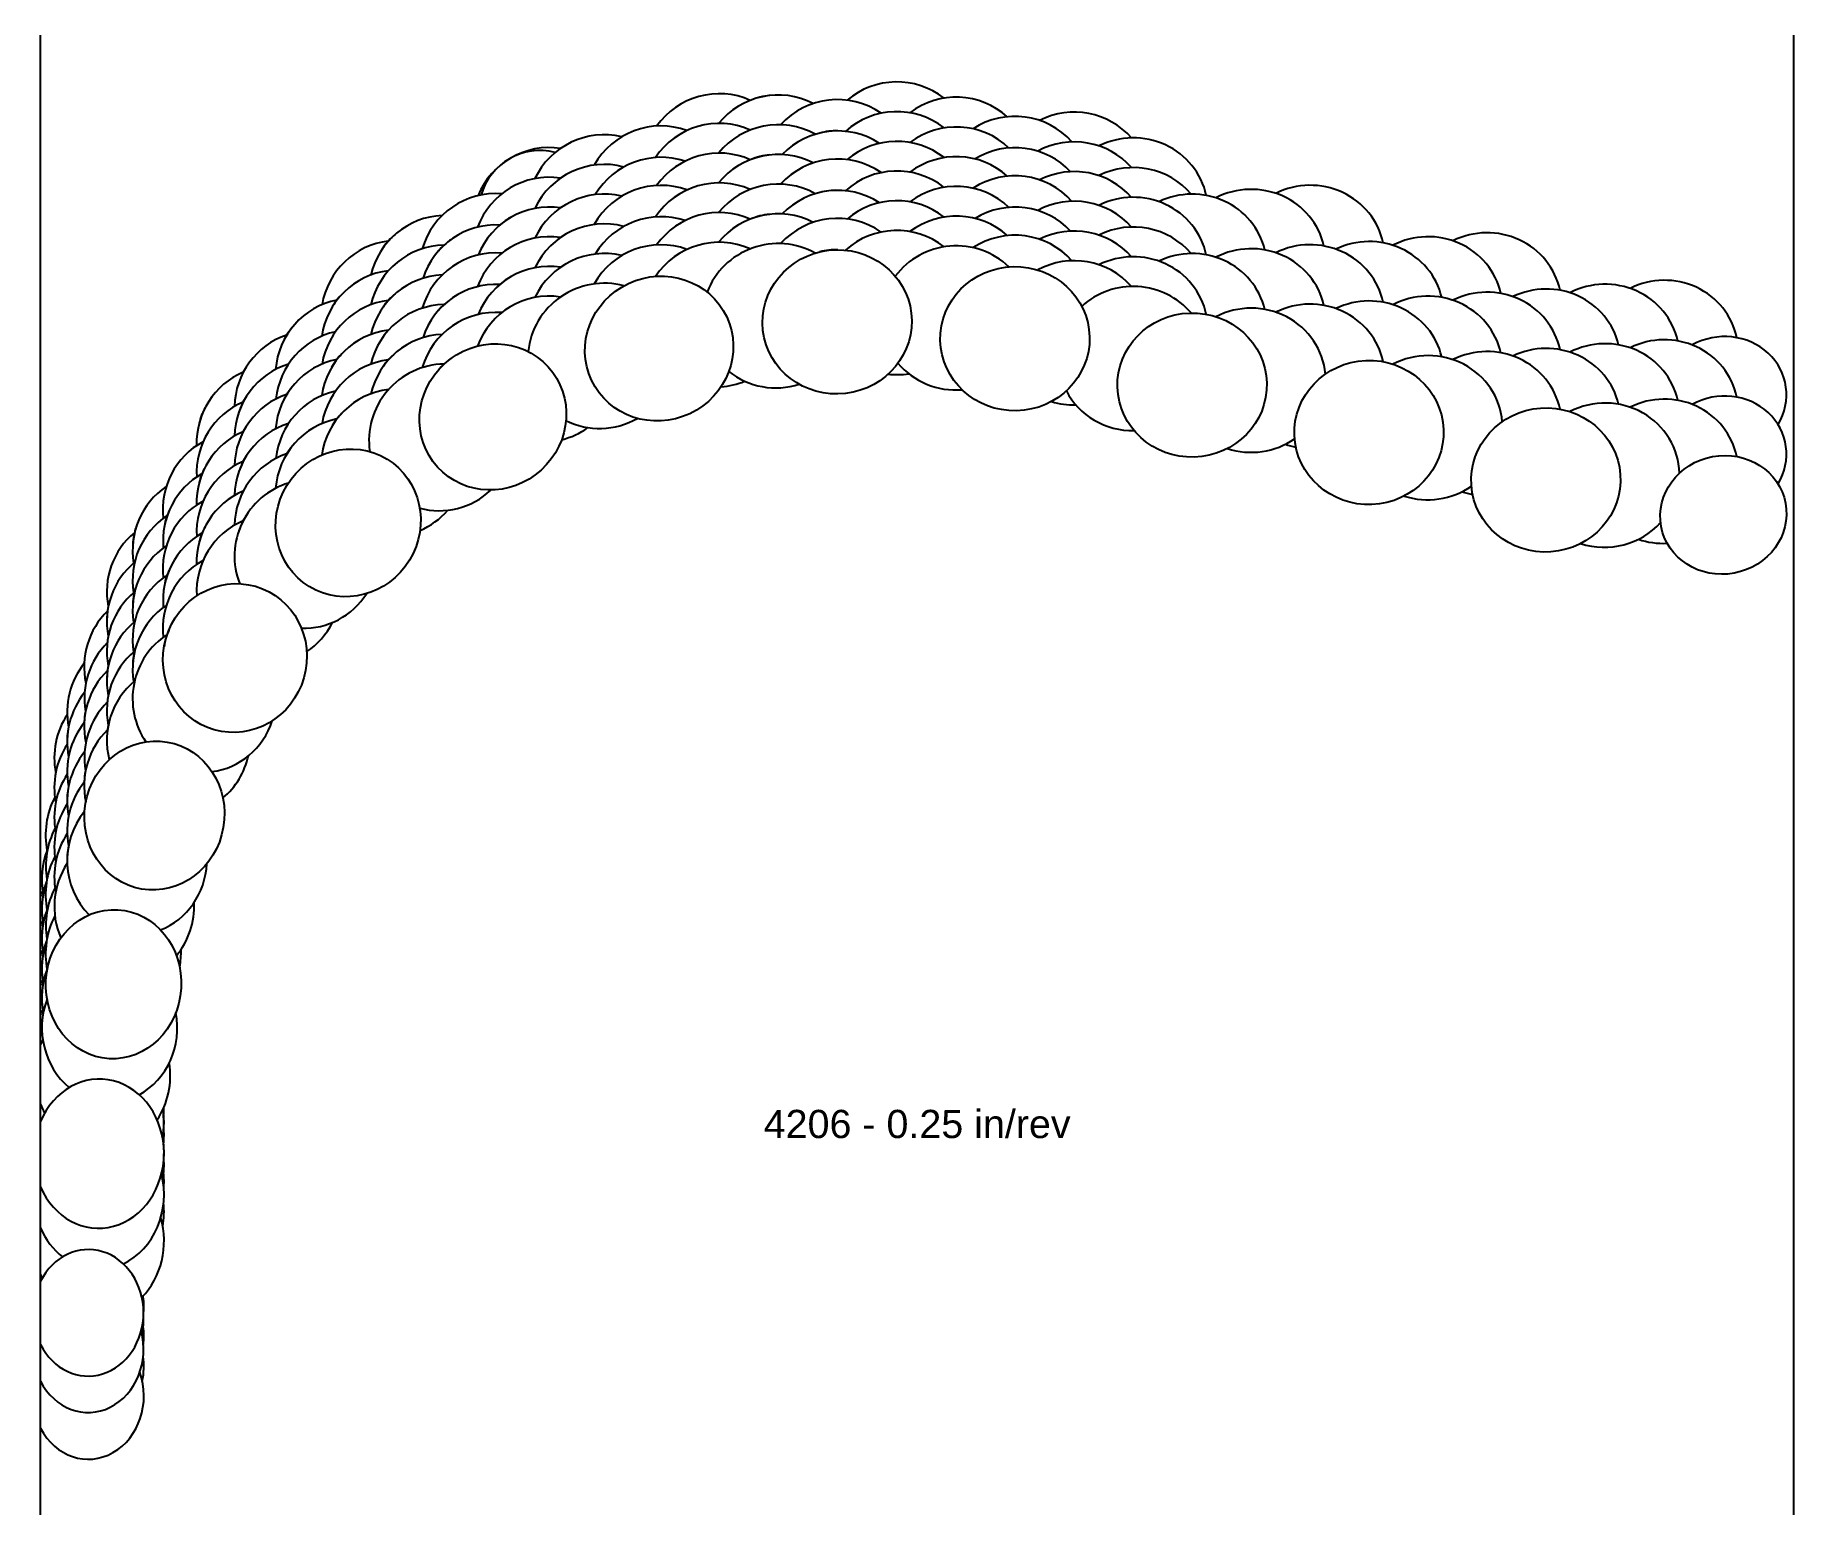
# Model space of a CAD drawing. Header units: inches. Extents: x -7.4 to 0, y -5.08 to 1.15.
import ezdxf
from ezdxf.enums import TextEntityAlignment as Align

# ---------------------------------------------------------------- set-up
doc = ezdxf.new("R2010")
doc.units = ezdxf.units.IN
doc.header["$MEASUREMENT"] = 0
for name, color, linetype, true_color in [('Blade_1', 30, 'Continuous', 0xff7f00), ('Blade_2', 7, 'Continuous', 0xcccc00), ('Blade_3', 7, 'Continuous', 0x00cc00), ('Blade_4', 7, 'Continuous', 0x00cccc), ('Blade_5', 7, 'Continuous', 0x0066cc), ('Blade_6', 190, 'Continuous', 0x7f00ff)]:
    doc.layers.add(name, color=color, linetype=linetype, true_color=true_color)
doc.layers.add('Gage_Line', color=7, linetype='Continuous')
doc.styles.get("Standard").update_dxf_attribs({"font": 'arial.ttf'})

msp = doc.modelspace()

# ---------------------------------------------------------------- linework, layer by layer
at = {"layer": 'Blade_1'}
for centre, major_axis, ratio, start_param, end_param in [((-4.0242, 0.4413), (0.3119, 0.0364), 0.965592, 7.138547, 8.566894), ((-4.0296, 0.4878), (0.2569, 0.0072), 1, 1.510385, 1.806385), ((-3.2763, 0.3706), (0.3139, 0.0072), 0.965907, 6.990891, 8.395531), ((-4.7729, 0.329), (0.2842, 0.1335), 0.964072, 7.071168, 8.465185), ((-4.0242, 0.1913), (0.3119, 0.0364), 0.965592, 7.138547, 8.566894), ((-4.0296, 0.2378), (0.2569, 0.0072), 1, 1.510385, 1.806385), ((-3.2763, 0.1206), (0.3139, 0.0072), 0.965907, 6.990891, 8.395531), ((-2.5311, 0.1755), (0.3139, 0.0093), 0.965895, 6.480073, 8.285894), ((-4.7729, 0.079), (0.2842, 0.1335), 0.964072, 7.071168, 8.465185), ((-5.4723, 0.0416), (0.2323, 0.2112), 0.962588, 0.757468, 2.11008), ((-5.5031, 0.0755), (0.2252, 0.1238), 1, 1.661511, 1.950427), ((-4.0296, -0.0122), (0.2569, 0.0072), 1, 1.510385, 1.806385), ((-2.5311, -0.0745), (0.3139, 0.0093), 0.965895, 6.480073, 8.285894), ((-1.7871, -0.024), (0.3137, 0.0132), 0.965864, 6.467586, 8.272595), ((-5.4723, -0.2084), (0.2323, 0.2112), 0.962588, 0.757468, 2.11008), ((-1.0433, -0.2237), (0.3132, 0.0226), 0.965745, 6.43618, 8.241817), ((-5.5031, -0.1745), (0.2252, 0.1238), 1, 1.661511, 1.950427), ((-1.7871, -0.274), (0.3137, 0.0132), 0.965864, 6.467586, 8.272595), ((-6.0809, -0.4042), (0.1634, 0.2681), 0.961453, 7.023073, 8.315394), ((-0.2964, -0.3705), (0.2615, 0.049), 0.937508, 5.585554, 8.195291), ((-5.5031, -0.4245), (0.2252, 0.1238), 1, 1.661511, 1.950427), ((-1.0433, -0.4737), (0.3132, 0.0226), 0.965745, 6.43618, 8.241817), ((-6.0809, -0.6542), (0.1634, 0.2681), 0.961453, 7.023073, 8.315394), ((-0.2964, -0.6205), (0.2615, 0.049), 0.937508, 5.585554, 8.195291), ((-6.5572, -0.973), (0.0868, 0.3018), 0.960516, 0.767285, 1.959133), ((-6.6006, -0.9605), (0.1441, 0.2128), 1, 1.743073, 2.028929), ((-6.5572, -1.223), (0.0868, 0.3018), 0.960516, 0.767285, 1.959133), ((-6.6006, -1.2105), (0.1441, 0.2128), 1, 1.743073, 2.028929), ((-6.6006, -1.4605), (0.1441, 0.2128), 1, 1.743073, 2.028929), ((-6.8957, -1.6355), (0.0539, 0.3093), 0.93662, 7.205514, 8.214027), ((-6.8957, -1.8855), (0.0539, 0.3093), 0.93662, 7.205514, 8.214027), ((-7.0678, -2.3451), (0.0186, 0.3134), 0.907033, 7.389524, 8.099884), ((-7.0678, -2.5951), (0.0186, 0.3134), 0.907033, 1.106338, 1.816699), ((-7.129, -3.5582), (0.0068, 0.3139), 0.871078, 2.04833, 7.426203), ((-7.1739, -4.2276), (0.0016, 0.266), 0.873542, 2.102725, 7.335672)]:
    msp.add_ellipse(centre, major_axis=major_axis, ratio=ratio, start_param=start_param, end_param=end_param, dxfattribs=at)
for centre, major_axis, ratio in [((-4.0242, -0.0587), (0.3119, 0.0364), 0.965592), ((-4.7729, -0.171), (0.2842, 0.1335), 0.964072), ((-3.2763, -0.1294), (0.3139, 0.0072), 0.965907), ((-2.5311, -0.3245), (0.3139, 0.0093), 0.965895), ((-5.4723, -0.4584), (0.2323, 0.2112), 0.962588), ((-1.7871, -0.524), (0.3137, 0.0132), 0.965864), ((-1.0433, -0.7237), (0.3132, 0.0226), 0.965745), ((-6.0809, -0.9042), (0.1634, 0.2681), 0.961453), ((-0.2964, -0.8705), (0.2615, 0.049), 0.937508), ((-6.5572, -1.473), (0.0868, 0.3018), 0.960516), ((-6.8957, -2.1355), (0.0539, 0.3093), 0.93662), ((-7.0678, -2.8451), (0.0186, 0.3134), 0.907033)]:
    msp.add_ellipse(centre, major_axis=major_axis, ratio=ratio, dxfattribs=at)
at = {"layer": 'Blade_2'}
for centre, major_axis, ratio, start_param, end_param in [((-4.2764, 0.4672), (0.3059, 0.0708), 0.965132, 0.815161, 2.25499), ((-3.5235, 0.4581), (0.3139, 0.0067), 0.96591, 7.047643, 8.500113), ((-5.0139, 0.2983), (0.2691, 0.1618), 0.963546, 7.026544, 8.460996), ((-2.7791, 0.2871), (0.3139, 0.0085), 0.9659, 6.939238, 8.302936), ((-5.0377, 0.3378), (0.242, 0.0866), 1, 1.853008, 1.916832), ((-4.2764, 0.2172), (0.3059, 0.0708), 0.965132, 0.815161, 2.25499), ((-3.5235, 0.2081), (0.3139, 0.0067), 0.96591, 7.047643, 8.500113), ((-5.0139, 0.0483), (0.2691, 0.1618), 0.963546, 7.026544, 8.460996), ((-2.7791, 0.0371), (0.3139, 0.0085), 0.9659, 6.939238, 8.302936), ((-5.0377, 0.0878), (0.242, 0.0866), 1, 1.853008, 1.916832), ((-5.686, -0.0447), (0.2109, 0.2326), 0.962174, 0.729123, 2.098516), ((-4.2764, -0.0328), (0.3059, 0.0708), 0.965132, 0.815161, 2.572292), ((-3.5235, -0.0419), (0.3139, 0.0067), 0.96591, 7.047643, 8.787022), ((-5.0139, -0.2017), (0.2691, 0.1618), 0.963546, 7.026544, 8.807208), ((-2.7791, -0.2129), (0.3139, 0.0085), 0.9659, 6.939238, 8.587542), ((-5.686, -0.2947), (0.2109, 0.2326), 0.962174, 0.729123, 2.098516), ((-5.0377, -0.1622), (0.242, 0.0866), 1, 1.853008, 1.916832), ((-6.2547, -0.5354), (0.1386, 0.2818), 0.961123, 7.01354, 8.30638), ((-5.686, -0.5447), (0.2109, 0.2326), 0.962174, 0.729123, 2.483346), ((-4.2764, -0.0328), (0.3059, 0.0708), 0.965132, 3.787167, 4.794059), ((-3.5235, -0.0419), (0.3139, 0.0067), 0.96591, 3.797719, 4.77179), ((-6.2954, -0.5155), (0.1756, 0.1877), 1, 1.719903, 2.013779), ((-2.7791, -0.2129), (0.3139, 0.0085), 0.9659, 3.578639, 4.699814), ((-6.2547, -0.7854), (0.1386, 0.2818), 0.961123, 7.01354, 8.30638), ((-5.0139, -0.2017), (0.2691, 0.1618), 0.963546, 3.680844, 4.688197), ((-6.2954, -0.7655), (0.1756, 0.1877), 1, 1.719903, 2.013779), ((-6.2547, -1.0354), (0.1386, 0.2818), 0.961123, 7.01354, 8.707653), ((-5.686, -0.5447), (0.2109, 0.2326), 0.962174, 3.586973, 4.630425), ((-6.6857, -1.1396), (0.0607, 0.3081), 0.960188, 0.749431, 1.946248), ((-6.2954, -1.0155), (0.1756, 0.1877), 1, 1.719903, 2.013779), ((-6.6857, -1.3896), (0.0607, 0.3081), 0.960188, 0.749431, 1.946248), ((-6.2547, -1.0354), (0.1386, 0.2818), 0.961123, 3.538519, 4.591711), ((-6.6857, -1.6396), (0.0607, 0.3081), 0.960188, 0.749431, 2.392019), ((-6.9686, -1.8224), (0.0311, 0.3125), 0.936554, 7.237829, 8.160217), ((-7.0061, -1.8187), (0.0717, 0.2468), 1, 1.636665, 1.921718), ((-6.6857, -1.6396), (0.0607, 0.3081), 0.960188, 3.449748, 4.583236), ((-6.9686, -2.0724), (0.0311, 0.3125), 0.936554, 7.237829, 8.160217), ((-7.0061, -2.0687), (0.0717, 0.2468), 1, 1.636665, 1.921718), ((-6.9686, -2.3224), (0.0311, 0.3125), 0.936554, 7.237829, 8.77481), ((-7.0061, -2.3187), (0.0717, 0.2468), 1, 1.636665, 1.921718), ((-6.9686, -2.3224), (0.0311, 0.3125), 0.936554, 3.589276, 4.755866), ((-7.0844, -2.5276), (-0.0002, 0.314), 0.907053, 7.477901, 8.053767), ((-7.0844, -2.7776), (-0.0002, 0.314), 0.907053, 7.477901, 8.053767), ((-7.0844, -3.0276), (-0.0002, 0.314), 0.907053, 7.461681, 8.786057), ((-7.0844, -3.0276), (-0.0002, 0.314), 0.907053, 3.592668, 4.915406), ((-7.129, -3.4813), (0.0068, 0.3139), 0.871073, 4.614835, 4.840607), ((-7.129, -3.7313), (0.0068, 0.3139), 0.871073, 3.550439, 5.016249), ((-7.129, -3.7313), (0.0068, 0.3139), 0.871073, 8.331693, 8.855179), ((-7.174, -4.1311), (0.0016, 0.266), 0.87354, 4.537052, 4.622595), ((-7.174, -4.3811), (0.0016, 0.266), 0.87354, 2.102954, 5.011613)]:
    msp.add_ellipse(centre, major_axis=major_axis, ratio=ratio, start_param=start_param, end_param=end_param, dxfattribs=at)
at = {"layer": 'Blade_3'}
for centre, major_axis, ratio, start_param, end_param in [((-3.7734, 0.5226), (0.3139, 0.0063), 0.965912, 7.147706, 8.590632), ((-4.5265, 0.4721), (0.2966, 0.1031), 0.964615, 7.07779, 8.522161), ((-4.5417, 0.516), (0.2526, 0.0473), 1, 1.846078, 1.864241), ((-3.0271, 0.3953), (0.3139, 0.0078), 0.965904, 6.955847, 8.34074), ((-3.7734, 0.2726), (0.3139, 0.0063), 0.965912, 7.147706, 8.590632), ((-5.2469, 0.2431), (0.2519, 0.1874), 0.963045, 0.758919, 2.1638), ((-4.5265, 0.2221), (0.2966, 0.1031), 0.964615, 7.07779, 8.522161), ((-4.5417, 0.266), (0.2526, 0.0473), 1, 1.846078, 1.864241), ((-3.0271, 0.1453), (0.3139, 0.0078), 0.965904, 6.955847, 8.34074), ((-2.2831, 0.1958), (0.3138, 0.0103), 0.965888, 6.464913, 8.311807), ((-5.2469, -0.0069), (0.2519, 0.1874), 0.963045, 0.758919, 2.1638), ((-4.5265, -0.0279), (0.2966, 0.1031), 0.964615, 7.07779, 8.522161), ((-3.7734, 0.0226), (0.3139, 0.0063), 0.965912, 7.147706, 8.590632), ((-1.5392, -0.0037), (0.3136, 0.0153), 0.965843, 6.448139, 8.295547), ((-4.5417, 0.016), (0.2526, 0.0473), 1, 1.846078, 1.864241), ((-3.0271, -0.1047), (0.3139, 0.0078), 0.965904, 6.955847, 8.34074), ((-2.2831, -0.0542), (0.3138, 0.0103), 0.965888, 6.464913, 8.311807), ((-5.8888, -0.1516), (0.1877, 0.2518), 0.961795, 7.01692, 8.370385), ((-0.7954, -0.2036), (0.3126, 0.0296), 0.965616, 6.401044, 8.247823), ((-5.9253, -0.1243), (0.2028, 0.1579), 1, 1.697418, 1.979771), ((-5.2469, -0.2569), (0.2519, 0.1874), 0.963045, 0.758919, 2.1638), ((-2.2831, -0.3042), (0.3138, 0.0103), 0.965888, 6.335128, 8.311807), ((-1.5392, -0.2537), (0.3136, 0.0153), 0.965843, 6.448139, 8.295547), ((-5.8888, -0.4016), (0.1877, 0.2518), 0.961795, 7.01692, 8.370385), ((-0.7954, -0.4536), (0.3126, 0.0296), 0.965616, 6.401044, 8.247823), ((-5.9253, -0.3743), (0.2028, 0.1579), 1, 1.697418, 1.979771), ((-1.5392, -0.5037), (0.3136, 0.0153), 0.965843, 6.317109, 8.295547), ((-3.7734, 0.0226), (0.3139, 0.0063), 0.965912, 4.576166, 4.855374), ((-5.8888, -0.6516), (0.1877, 0.2518), 0.961795, 7.01692, 8.370385), ((-4.5265, -0.0279), (0.2966, 0.1031), 0.964615, 4.434461, 4.762411), ((-6.4153, -0.685), (0.1126, 0.2931), 0.960824, 0.74294, 2.009087), ((-5.9253, -0.6243), (0.2028, 0.1579), 1, 1.697418, 1.979771), ((-3.0271, -0.1047), (0.3139, 0.0078), 0.965904, 4.37875, 4.711068), ((-0.7954, -0.7036), (0.3126, 0.0296), 0.965616, 6.212243, 8.247823), ((-5.2469, -0.2569), (0.2519, 0.1874), 0.963045, 4.299182, 4.69009), ((-2.2831, -0.3042), (0.3138, 0.0103), 0.965888, 4.355465, 5.303175), ((-6.4153, -0.935), (0.1126, 0.2931), 0.960824, 0.74294, 2.009087), ((-1.5392, -0.5037), (0.3136, 0.0153), 0.965843, 4.339651, 5.287533), ((-5.8888, -0.6516), (0.1877, 0.2518), 0.961795, 4.168986, 4.633546), ((-6.4153, -1.185), (0.1126, 0.2931), 0.960824, 0.74294, 2.009087), ((-0.7954, -0.7036), (0.3126, 0.0296), 0.965616, 4.29205, 5.46759), ((-6.7944, -1.3163), (0.0351, 0.312), 0.959883, 7.058684, 8.171206), ((-6.8391, -1.3112), (0.1094, 0.2325), 1, 1.753032, 2.04298), ((-6.7944, -1.5663), (0.0351, 0.312), 0.959883, 7.058684, 8.171206), ((-6.4153, -1.185), (0.1126, 0.2931), 0.960824, 4.077617, 4.607271), ((-6.8391, -1.5612), (0.1094, 0.2325), 1, 1.753032, 2.04298), ((-6.7944, -1.8163), (0.0351, 0.312), 0.959883, 7.058684, 8.233052), ((-6.8391, -1.8112), (0.1094, 0.2325), 1, 1.753032, 2.04298), ((-7.0228, -2.0171), (0.0088, 0.3139), 0.936466, 0.982977, 1.801018), ((-6.7944, -1.8163), (0.0351, 0.312), 0.959883, 3.925127, 4.601399), ((-7.0228, -2.2671), (0.0088, 0.3139), 0.936466, 0.982977, 1.801018), ((-7.0228, -2.5171), (0.0088, 0.3139), 0.936466, 0.982977, 2.036182), ((-7.0228, -2.5171), (0.0088, 0.3139), 0.936466, 4.014335, 4.788809), ((-7.1139, -2.7276), (-0.0154, 0.3136), 0.906985, 7.311614, 7.388137), ((-7.1139, -2.9776), (-0.0154, 0.3136), 0.906985, 7.311614, 7.388137), ((-7.1139, -3.2276), (-0.0154, 0.3136), 0.906985, 7.311614, 7.388137), ((-7.1139, -3.2276), (-0.0154, 0.3136), 0.906985, 4.024297, 4.832672), ((-7.1139, -3.2276), (-0.0154, 0.3136), 0.906985, 8.211461, 8.343741), ((-7.129, -3.4277), (0.0068, 0.3139), 0.871081, 4.651585, 4.851455), ((-7.129, -3.6777), (0.0068, 0.3139), 0.871081, 4.651585, 4.851455), ((-7.129, -3.9277), (0.0068, 0.3139), 0.871081, 3.886899, 5.05549), ((-7.129, -3.9277), (0.0068, 0.3139), 0.871081, 8.331667, 8.386076), ((-7.1738, -4.3276), (0.0012, 0.266), 0.878105, 4.58807, 4.874504), ((-7.1738, -4.5776), (0.0012, 0.266), 0.878105, 2.109046, 5.103774)]:
    msp.add_ellipse(centre, major_axis=major_axis, ratio=ratio, start_param=start_param, end_param=end_param, dxfattribs=at)
at = {"layer": 'Blade_4'}
for centre, major_axis, ratio, start_param, end_param in [((-4.0249, 0.5733), (0.312, 0.0355), 0.965618, 7.110697, 8.599504), ((-3.2769, 0.5026), (0.3139, 0.0059), 0.965914, 6.965636, 8.429731), ((-4.7736, 0.4609), (0.2845, 0.1328), 0.964159, 0.760986, 2.213058), ((-4.7932, 0.5029), (0.248, 0.0674), 1, 1.86798, 1.882115), ((-4.0249, 0.3233), (0.312, 0.0355), 0.965618, 7.110697, 8.599504), ((-4.7736, 0.2109), (0.2845, 0.1328), 0.964159, 0.760986, 2.213058), ((-3.2769, 0.2526), (0.3139, 0.0059), 0.965914, 6.965636, 8.429731), ((-5.473, 0.1736), (0.2328, 0.2108), 0.962715, 7.013168, 8.422166), ((-4.7932, 0.2529), (0.248, 0.0674), 1, 1.86798, 1.882115), ((-4.0249, 0.0733), (0.312, 0.0355), 0.965618, 7.110697, 8.599504), ((-4.7736, -0.0391), (0.2845, 0.1328), 0.964159, 0.760986, 2.213058), ((-3.2769, 0.0026), (0.3139, 0.0059), 0.965914, 6.965636, 8.429731), ((-5.473, -0.0764), (0.2328, 0.2108), 0.962715, 7.013168, 8.422166), ((-4.7932, 0.0029), (0.248, 0.0674), 1, 1.86798, 1.882115), ((-6.0817, -0.2723), (0.1638, 0.2679), 0.961603, 0.720431, 2.058574), ((-5.473, -0.3264), (0.2328, 0.2108), 0.962715, 7.013168, 8.422166), ((-6.1205, -0.2485), (0.1895, 0.1736), 1, 1.707045, 1.994567), ((-6.0817, -0.5223), (0.1638, 0.2679), 0.961603, 0.720431, 2.058574), ((-6.1205, -0.4985), (0.1895, 0.1736), 1, 1.707045, 1.994567), ((-6.0817, -0.7723), (0.1638, 0.2679), 0.961603, 0.720431, 2.058574), ((-6.558, -0.8411), (0.0869, 0.3017), 0.960666, 7.03052, 8.265573), ((-6.1205, -0.7485), (0.1895, 0.1736), 1, 1.707045, 1.994567), ((-6.558, -1.0911), (0.0869, 0.3017), 0.960666, 7.03052, 8.265573), ((-6.558, -1.3411), (0.0869, 0.3017), 0.960666, 7.03052, 8.265573), ((-6.8965, -1.5036), (0.0541, 0.3093), 0.936815, 0.91663, 1.974685), ((-6.8965, -1.7536), (0.0541, 0.3093), 0.936815, 0.91663, 1.974685), ((-6.9337, -1.4971), (0.0904, 0.2406), 1, 1.898353, 1.920688), ((-6.9337, -1.7471), (0.0904, 0.2406), 1, 1.735142, 1.920688), ((-6.8965, -2.0036), (0.0541, 0.3093), 0.936815, 0.91663, 1.974685), ((-6.9337, -1.9971), (0.0904, 0.2406), 1, 1.735142, 1.920688), ((-7.0686, -2.2131), (0.0187, 0.3134), 0.907263, 7.389658, 8.139088), ((-7.0686, -2.4631), (0.0187, 0.3134), 0.907263, 7.389658, 8.139088), ((-7.0686, -2.7131), (0.0187, 0.3134), 0.907263, 7.389658, 8.139088), ((-7.0686, -2.7131), (0.0187, 0.3134), 0.907263, 4.572674, 4.810955), ((-7.1299, -3.4262), (0.0068, 0.3139), 0.871327, 4.53229, 4.903047)]:
    msp.add_ellipse(centre, major_axis=major_axis, ratio=ratio, start_param=start_param, end_param=end_param, dxfattribs=at)
at = {"layer": 'Blade_5'}
for centre, major_axis, ratio, start_param, end_param in [((-4.2764, 0.5922), (0.3059, 0.0707), 0.965135, 7.129514, 8.538447), ((-4.2869, 0.6376), (0.2555, 0.0273), 1, 1.543537, 1.874105), ((-3.5235, 0.5831), (0.3139, 0.0067), 0.96591, 7.078202, 8.500113), ((-5.0139, 0.4233), (0.2691, 0.1618), 0.963543, 0.773541, 2.177685), ((-4.2764, 0.3422), (0.3059, 0.0707), 0.965135, 7.129514, 8.538447), ((-2.7791, 0.4121), (0.3139, 0.0085), 0.9659, 6.458704, 8.302936), ((-4.2869, 0.3876), (0.2555, 0.0273), 1, 1.543537, 1.874105), ((-3.5235, 0.3331), (0.3139, 0.0067), 0.96591, 7.078202, 8.500113), ((-2.0351, 0.2127), (0.3138, 0.0116), 0.965878, 6.448132, 8.293046), ((-5.0139, 0.1733), (0.2691, 0.1618), 0.963543, 0.773541, 2.177685), ((-2.7791, 0.1621), (0.3139, 0.0085), 0.9659, 6.458704, 8.302936), ((-5.686, 0.0803), (0.2109, 0.2326), 0.962176, 7.036689, 8.381762), ((-4.2764, 0.0922), (0.3059, 0.0707), 0.965135, 7.129514, 8.538447), ((-4.2869, 0.1376), (0.2555, 0.0273), 1, 1.543537, 1.874105), ((-3.5235, 0.0831), (0.3139, 0.0067), 0.96591, 7.078202, 8.500113), ((-5.7198, 0.111), (0.2146, 0.1415), 1, 1.679146, 1.96349), ((-1.2913, 0.013), (0.3135, 0.0183), 0.965807, 6.426429, 8.270419), ((-5.0139, -0.0767), (0.2691, 0.1618), 0.963543, 0.773541, 2.177685), ((-2.7791, -0.0879), (0.3139, 0.0085), 0.9659, 6.458704, 8.302936), ((-2.0351, -0.0373), (0.3138, 0.0116), 0.965878, 6.448132, 8.293046), ((-5.686, -0.1697), (0.2109, 0.2326), 0.962176, 7.036689, 8.381762), ((-1.2913, -0.237), (0.3135, 0.0183), 0.965807, 6.426429, 8.270419), ((-0.5475, -0.1871), (0.3111, 0.0429), 0.965266, 6.34713, 8.18876), ((-5.7198, -0.139), (0.2146, 0.1415), 1, 1.679146, 1.96349), ((-2.0351, -0.2873), (0.3138, 0.0116), 0.965878, 6.448132, 8.293046), ((-6.2547, -0.4104), (0.1386, 0.2817), 0.961132, 0.755963, 2.023423), ((-5.686, -0.4197), (0.2109, 0.2326), 0.962176, 7.036689, 8.381762), ((-0.5475, -0.4371), (0.3111, 0.0429), 0.965266, 6.34713, 8.18876), ((-5.7198, -0.389), (0.2146, 0.1415), 1, 1.679146, 1.96349), ((-1.2913, -0.487), (0.3135, 0.0183), 0.965807, 6.426429, 8.270419), ((-6.2547, -0.6604), (0.1386, 0.2817), 0.961132, 0.755963, 2.023423), ((-0.5475, -0.6871), (0.3111, 0.0429), 0.965266, 6.34713, 8.18876), ((-2.0351, -0.2873), (0.3138, 0.0116), 0.965878, 4.337634, 4.485313), ((-6.2547, -0.9104), (0.1386, 0.2817), 0.961132, 0.755963, 2.023423), ((-6.6857, -1.0146), (0.0608, 0.3081), 0.960196, 7.045847, 8.229592), ((-1.2913, -0.487), (0.3135, 0.0183), 0.965807, 4.315185, 4.464373), ((-6.7299, -1.0058), (0.1269, 0.2235), 1, 1.742965, 2.04146), ((-6.6857, -1.2646), (0.0608, 0.3081), 0.960196, 7.045847, 8.229592), ((-0.5475, -0.6871), (0.3111, 0.0429), 0.965266, 4.234194, 4.627919), ((-6.7299, -1.2558), (0.1269, 0.2235), 1, 1.742965, 2.04146), ((-6.6857, -1.5146), (0.0608, 0.3081), 0.960196, 7.045847, 8.229592), ((-6.7299, -1.5058), (0.1269, 0.2235), 1, 1.742965, 2.04146), ((-6.9686, -1.6974), (0.0311, 0.3125), 0.936554, 0.960867, 1.875432), ((-6.9686, -1.9474), (0.0311, 0.3125), 0.936554, 0.960867, 1.875432), ((-6.9686, -2.1974), (0.0311, 0.3125), 0.936554, 0.960867, 1.875432), ((-7.0844, -2.4026), (-0.0002, 0.314), 0.907041, 7.459337, 8.053562), ((-7.0844, -2.6526), (-0.0002, 0.314), 0.907041, 7.459337, 8.053562), ((-7.0844, -2.9026), (-0.0002, 0.314), 0.907041, 7.459337, 8.053562), ((-7.0844, -2.9026), (-0.0002, 0.314), 0.907041, 4.511269, 4.52042), ((-7.129, -3.3563), (0.0068, 0.3139), 0.871076, 4.613288, 4.711008), ((-7.129, -3.6063), (0.0068, 0.3139), 0.871076, 4.536855, 4.822443), ((-7.174, -4.256), (0.0016, 0.266), 0.87354, 4.48195, 4.79046)]:
    msp.add_ellipse(centre, major_axis=major_axis, ratio=ratio, start_param=start_param, end_param=end_param, dxfattribs=at)
at = {"layer": 'Blade_6'}
for centre, major_axis, ratio, start_param, end_param in [((-3.7734, 0.6476), (0.3139, 0.0063), 0.965912, 7.147706, 8.560831), ((-4.5265, 0.5971), (0.2966, 0.1031), 0.964615, 0.793168, 2.210204), ((-3.0271, 0.5203), (0.3139, 0.0078), 0.965904, 6.955847, 8.311903), ((-5.2469, 0.3681), (0.2519, 0.1875), 0.963039, 7.039963, 8.419406), ((-5.2743, 0.405), (0.2342, 0.1058), 1, 7.177903, 8.723359), ((-4.5265, 0.3471), (0.2966, 0.1031), 0.964615, 0.793168, 2.210204), ((-3.7734, 0.3976), (0.3139, 0.0063), 0.965912, 7.147706, 8.560831), ((-3.0271, 0.2703), (0.3139, 0.0078), 0.965904, 6.955847, 8.311903), ((-3.7734, 0.1476), (0.3139, 0.0063), 0.965912, 7.147706, 8.560831), ((-5.2469, 0.1181), (0.2519, 0.1875), 0.963039, 7.039963, 8.419406), ((-5.2743, 0.155), (0.2342, 0.1058), 1, 1.65012, 1.92251), ((-4.5265, 0.0971), (0.2966, 0.1031), 0.964615, 0.793168, 2.210204), ((-3.0271, 0.0203), (0.3139, 0.0078), 0.965904, 6.955847, 8.311903), ((-5.8888, -0.0266), (0.1877, 0.2518), 0.961795, 0.736418, 2.061725), ((-5.2469, -0.1319), (0.2519, 0.1875), 0.963039, 7.039963, 8.419406), ((-5.2743, -0.095), (0.2342, 0.1058), 1, 1.65012, 1.92251), ((-5.8888, -0.2766), (0.1877, 0.2518), 0.961795, 0.736418, 2.061725), ((-5.8888, -0.5266), (0.1877, 0.2518), 0.961795, 0.736418, 2.061725), ((-6.4153, -0.56), (0.1126, 0.2931), 0.960827, 7.023284, 8.268863), ((-6.4575, -0.5438), (0.16, 0.2011), 1, 1.741535, 2.010317), ((-6.4153, -0.81), (0.1126, 0.2931), 0.960827, 7.023284, 8.268863), ((-6.4575, -0.7938), (0.16, 0.2011), 1, 1.741535, 2.010317), ((-6.4153, -1.06), (0.1126, 0.2931), 0.960827, 7.023284, 8.268863), ((-6.7944, -1.1913), (0.0352, 0.312), 0.959894, 0.778735, 1.88591), ((-6.4575, -1.0438), (0.16, 0.2011), 1, 1.741535, 2.010317), ((-6.7944, -1.4413), (0.0352, 0.312), 0.959894, 0.778735, 1.88591), ((-6.7944, -1.6913), (0.0352, 0.312), 0.959894, 0.778735, 1.88591), ((-7.0228, -1.8921), (0.0088, 0.3139), 0.936466, 7.267502, 8.084203), ((-7.0228, -2.1421), (0.0088, 0.3139), 0.936466, 7.267502, 8.084203), ((-7.0228, -2.3921), (0.0088, 0.3139), 0.936466, 7.267502, 8.084203), ((-7.1139, -2.6026), (-0.0154, 0.3136), 0.906985, 7.311583, 7.388137), ((-7.1139, -2.8526), (-0.0154, 0.3136), 0.906985, 7.311583, 7.388137), ((-7.1139, -3.1026), (-0.0154, 0.3136), 0.906985, 7.311583, 7.388137), ((-7.129, -3.5527), (0.0068, 0.3139), 0.871078, 4.651598, 4.851416), ((-7.129, -3.8027), (0.0068, 0.3139), 0.871078, 4.536844, 4.851416), ((-7.1738, -4.2026), (0.0012, 0.266), 0.878105, 4.588117, 4.874448), ((-7.1738, -4.4526), (0.0012, 0.266), 0.878105, 4.480515, 4.874448)]:
    msp.add_ellipse(centre, major_axis=major_axis, ratio=ratio, start_param=start_param, end_param=end_param, dxfattribs=at)
at = {"layer": 'Gage_Line'}
for p, q in [((-7.375, -5.0776), (-7.375, 1.1476)), ((0, -5.0776), (0, 1.1476))]:
    msp.add_line(p, q, dxfattribs=at)

# ---------------------------------------------------------------- texts
msp.add_text('4206 - 0.25 in/rev', height=0.11875).set_placement((-3.6875, -3.4332), align=Align.MIDDLE_CENTER)

doc.saveas('drawing.dxf')
